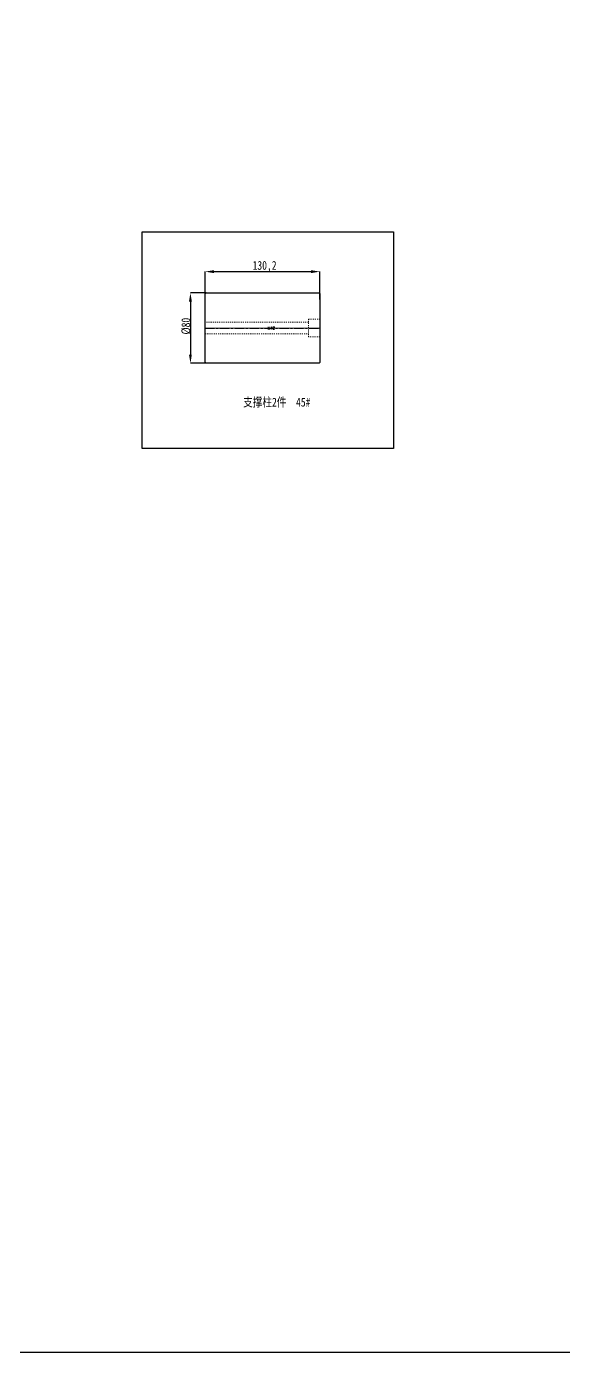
# Model space of a CAD drawing. Header units: millimetres. Extents: x -2414 to 10498, y -2238 to 649.
# Drawn here: x -1237 to -628, y -2238 to -733 of the extents above; entities that cross this region are included whole.
import ezdxf
from ezdxf.enums import TextEntityAlignment as Align

# ---------------------------------------------------------------- set-up
doc = ezdxf.new("R2010")
doc.units = ezdxf.units.MM
doc.header["$LTSCALE"] = 16.335
doc.header["$PDMODE"] = 3
doc.header["$PDSIZE"] = 0.3125
doc.linetypes.add('CENTER', pattern=[0.6, 0.375, -0.075, 0.075, -0.075])
doc.linetypes.add('HIDDEN', pattern=[0.2, 0.1, -0.1])
doc.layers.get('0').update_dxf_attribs({"linetype": 'CONTINUOUS'})
doc.layers.get('Defpoints').update_dxf_attribs({"linetype": 'CONTINUOUS'})
doc.layers.add('screw', color=33, linetype='CONTINUOUS', lineweight=13)
doc.styles.get("Standard").update_dxf_attribs({"font": 'txt', "width": 0.8})
doc.styles.add('TXT', font='txt.shx', dxfattribs={"bigfont": 'gbcbig.shx'})
doc.dimstyles.new('副本 ISO-25-1', dxfattribs={"dimtxt": 10, "dimasz": 10, "dimexe": 0, "dimexo": 0, "dimgap": 0, "dimtad": 1, "dimtxsty": 'Standard', "dimcen": 0, "dimclrd": 6, "dimclre": 6, "dimclrt": 4, "dimazin": 0, "dimtfac": 1, "dimtofl": 0, "dimtmove": 0, "dimatfit": 3, "dimfxl": 0, "dimarcsym": 0})

# ---------------------------------------------------------------- blocks, each defined once
blk = doc.blocks.new('*D4')
at = {"color": 6, "lineweight": -2, "transparency": 16777216}
for p, q in [((-1033.2, -1035.6), (-1050.9, -1035.6)), ((-1050.9, -1045.6), (-1050.9, -1105.6)), ((-1033.2, -1115.6), (-1050.9, -1115.6))]:
    blk.add_line(p, q, dxfattribs=at)
at = {"color": 6, "transparency": 16777216}
for points in [[(-1052.6, -1045.6), (-1049.3, -1045.6), (-1050.9, -1035.6)], [(-1052.6, -1105.6), (-1049.3, -1105.6), (-1050.9, -1115.6)]]:
    blk.add_solid(points, dxfattribs=at)
at = {"layer": 'Defpoints', "color": 0, "transparency": 16777216}
for p in [(-1033.2, -1035.6), (-1050.9, -1115.6), (-1033.2, -1115.6)]:
    blk.add_point(p, dxfattribs=at)
at = {"color": 4, "transparency": 16777216, "insert": (-1055.9, -1073.4), "char_height": 10, "attachment_point": 5, "rotation": 90}
blk.add_mtext('%%c80', dxfattribs=at)
blk = doc.blocks.new('*D5')
at = {"color": 6, "lineweight": -2, "transparency": 16777216}
for p, q in [((-1034.2, -1043.3), (-1034.2, -1011.5)), ((-1024.2, -1011.5), (-914, -1011.5)), ((-904, -1043.3), (-904, -1011.5))]:
    blk.add_line(p, q, dxfattribs=at)
at = {"color": 6, "transparency": 16777216}
for points in [[(-1024.2, -1009.9), (-1024.2, -1013.2), (-1034.2, -1011.5)], [(-914, -1009.9), (-914, -1013.2), (-904, -1011.5)]]:
    blk.add_solid(points, dxfattribs=at)
at = {"layer": 'Defpoints', "color": 0, "transparency": 16777216}
for p in [(-904, -1011.5), (-1034.2, -1043.3), (-904, -1043.3)]:
    blk.add_point(p, dxfattribs=at)
at = {"color": 4, "transparency": 16777216, "insert": (-966.8, -1005.7), "char_height": 10, "attachment_point": 5}
blk.add_mtext('130,2', dxfattribs=at)

msp = doc.modelspace()

# ---------------------------------------------------------------- linework, layer by layer
for p, q in [((-1034.239, -1036.563), (-1033.239, -1035.563)), ((-1034.239, -1114.563), (-1034.239, -1036.563)), ((-1033.239, -1035.563), (-905.039, -1035.563)), ((-905.039, -1035.563), (-904.039, -1036.563)), ((-904.039, -1036.563), (-904.039, -1114.563)), ((-1033.239, -1115.563), (-1034.239, -1114.563)), ((-905.039, -1115.563), (-1033.239, -1115.563)), ((-904.039, -1114.563), (-905.039, -1115.563))]:
    msp.add_line(p, q)
at = {"color": 1, "linetype": 'CENTER', "ltscale": 1.719145}
msp.add_line((-1034.239, -1075.563), (-904.039, -1075.563), dxfattribs=at)
at = {"linetype": 'ByBlock'}
msp.add_lwpolyline([(-2413.642, 648.722), (10497.654, 648.722), (10497.654, -2238.489), (-2413.642, -2238.489)], close=True, dxfattribs=at)
msp.add_lwpolyline([(-1105.633, -966.526), (-820.717, -966.526), (-820.717, -1212.219), (-1105.633, -1212.219)], close=True)
at = {"layer": 'screw', "color": 8, "linetype": 'HIDDEN', "ltscale": 0.746373}
for p, q in [((-917.039, -1085.563), (-917.039, -1065.563)), ((-917.039, -1065.563), (-904.039, -1065.563)), ((-917.039, -1069.063), (-1034.239, -1069.063)), ((-1034.239, -1082.063), (-917.039, -1082.063)), ((-904.039, -1085.563), (-917.039, -1085.563))]:
    msp.add_line(p, q, dxfattribs=at)
at = {"layer": 'screw', "color": 1, "linetype": 'CENTER', "ltscale": 0.466483}
msp.add_line((-904.039, -1075.563), (-1034.239, -1075.563), dxfattribs=at)

# ---------------------------------------------------------------- texts
at = {"insert": (-991.078, -1154.681), "char_height": 10, "width": 109.39173, "attachment_point": 1}
msp.add_mtext('{\\fSimSun|b0|i0|c134|p2;支撑柱2件  45#}', dxfattribs=at)
at = {"layer": 'screw', "color": 6, "linetype": 'HIDDEN', "ltscale": 0.746373, "style": 'TXT'}
msp.add_text('M12', height=3, rotation=360, dxfattribs=at).set_placement((-959.139, -1075.563), align=Align.MIDDLE)

# ---------------------------------------------------------------- dimensions: what is measured, and where the dimension line sits
dim = msp.add_linear_dim(base=(-904.039, -1011.546), p1=(-1034.239, -1043.299), p2=(-904.039, -1043.299), dimstyle='副本 ISO-25-1', override={"dimfxl": 0.18, "dimarcsym": 1})
dim.commit()
dim.dimension.update_dxf_attribs({"geometry": '*D5', "text_midpoint": (-966.812, -1011.546), "dimtype": 160})
dim = msp.add_linear_dim(base=(-1050.933, -1115.563), p1=(-1033.239, -1035.563), p2=(-1033.239, -1115.563), angle=90, text='%%c<>', dimstyle='副本 ISO-25-1', override={"dimfxl": 0.18, "dimarcsym": 1})
dim.commit()
dim.dimension.update_dxf_attribs({"geometry": '*D4', "text_midpoint": (-1050.933, -1073.402), "dimtype": 160})

doc.saveas('drawing.dxf')
